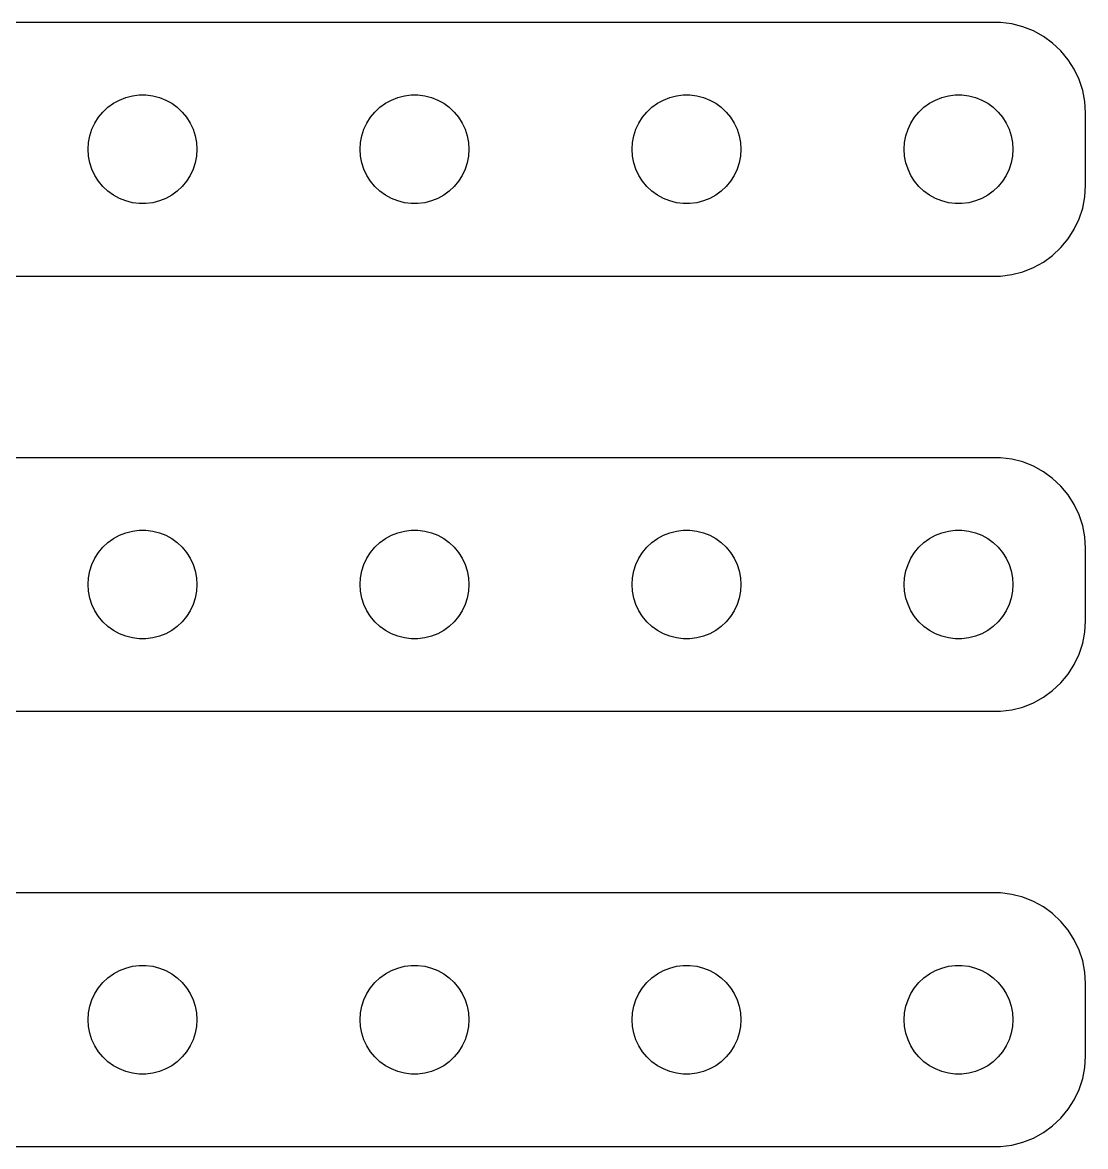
# Model space of a CAD drawing. Header units: metres. Extents: x -112 to 112, y 41 to 103.
# Drawn here: x 53.4 to 112, y 41 to 103 of the extents above; entities that cross this region are included whole.
import ezdxf

# ---------------------------------------------------------------- set-up
doc = ezdxf.new("R2010")
doc.units = ezdxf.units.M

msp = doc.modelspace()

# ---------------------------------------------------------------- linework, layer by layer
for p, q in [((107.314, 102.99), (-107.314, 102.99)), ((107.937, 102.911), (107.314, 102.99)), ((108.545, 102.755), (107.937, 102.911)), ((109.129, 102.524), (108.545, 102.755)), ((109.679, 102.222), (109.129, 102.524)), ((110.187, 101.853), (109.679, 102.222)), ((110.645, 101.423), (110.187, 101.853)), ((111.045, 100.939), (110.645, 101.423)), ((111.382, 100.409), (111.045, 100.939)), ((111.649, 99.8406), (111.382, 100.409)), ((111.843, 99.2434), (111.649, 99.8406)), ((111.961, 98.6267), (111.843, 99.2434)), ((58.3925, 98.533), (58.7227, 98.7145)), ((58.7227, 98.7145), (59.0729, 98.8532)), ((59.0729, 98.8532), (59.4379, 98.9469)), ((59.4379, 98.9469), (59.8116, 98.9941)), ((59.8116, 98.9941), (60.1884, 98.9941)), ((60.1884, 98.9941), (60.5621, 98.9469)), ((60.5621, 98.9469), (60.927, 98.8532)), ((60.927, 98.8532), (61.2773, 98.7145)), ((61.2773, 98.7145), (61.6075, 98.533)), ((73.3925, 98.533), (73.7227, 98.7145)), ((73.7227, 98.7145), (74.073, 98.8532)), ((74.073, 98.8532), (74.4379, 98.9469)), ((74.4379, 98.9469), (74.8116, 98.9941)), ((74.8116, 98.9941), (75.1884, 98.9941)), ((75.1884, 98.9941), (75.5621, 98.9469)), ((75.5621, 98.9469), (75.927, 98.8532)), ((75.927, 98.8532), (76.2773, 98.7145)), ((76.2773, 98.7145), (76.6075, 98.533)), ((88.3925, 98.533), (88.7227, 98.7145)), ((88.7227, 98.7145), (89.073, 98.8532)), ((89.073, 98.8532), (89.4379, 98.9469)), ((89.4379, 98.9469), (89.8116, 98.9941)), ((89.8116, 98.9941), (90.1884, 98.9941)), ((90.1884, 98.9941), (90.5621, 98.9469)), ((90.5621, 98.9469), (90.927, 98.8532)), ((90.927, 98.8532), (91.2773, 98.7145)), ((91.2773, 98.7145), (91.6075, 98.533)), ((103.393, 98.533), (103.723, 98.7145)), ((103.723, 98.7145), (104.073, 98.8532)), ((104.073, 98.8532), (104.438, 98.9469)), ((104.438, 98.9469), (104.812, 98.9941)), ((104.812, 98.9941), (105.188, 98.9941)), ((105.188, 98.9941), (105.562, 98.9469)), ((105.562, 98.9469), (105.927, 98.8532)), ((105.927, 98.8532), (106.277, 98.7145)), ((106.277, 98.7145), (106.607, 98.533)), ((112, 98), (111.961, 98.6267)), ((57.5729, 97.7634), (57.8131, 98.0536)), ((57.8131, 98.0536), (58.0877, 98.3115)), ((58.0877, 98.3115), (58.3925, 98.533)), ((61.6075, 98.533), (61.9123, 98.3115)), ((61.9123, 98.3115), (62.1869, 98.0536)), ((62.1869, 98.0536), (62.427, 97.7634)), ((72.573, 97.7634), (72.8131, 98.0536)), ((72.8131, 98.0536), (73.0877, 98.3115)), ((73.0877, 98.3115), (73.3925, 98.533)), ((76.6075, 98.533), (76.9123, 98.3115)), ((76.9123, 98.3115), (77.1869, 98.0536)), ((77.1869, 98.0536), (77.427, 97.7634)), ((87.573, 97.7634), (87.8131, 98.0536)), ((87.8131, 98.0536), (88.0877, 98.3115)), ((88.0877, 98.3115), (88.3925, 98.533)), ((91.6075, 98.533), (91.9123, 98.3115)), ((91.9123, 98.3115), (92.1869, 98.0536)), ((92.1869, 98.0536), (92.427, 97.7634)), ((102.573, 97.7634), (102.813, 98.0536)), ((102.813, 98.0536), (103.088, 98.3115)), ((103.088, 98.3115), (103.393, 98.533)), ((106.607, 98.533), (106.912, 98.3115)), ((106.912, 98.3115), (107.187, 98.0536)), ((107.187, 98.0536), (107.427, 97.7634)), ((112, 94), (112, 98)), ((57.2107, 97.1044), (57.3711, 97.4453)), ((57.3711, 97.4453), (57.5729, 97.7634)), ((62.427, 97.7634), (62.6289, 97.4453)), ((62.6289, 97.4453), (62.7893, 97.1044)), ((72.2107, 97.1044), (72.3711, 97.4453)), ((72.3711, 97.4453), (72.573, 97.7634)), ((77.427, 97.7634), (77.6289, 97.4453)), ((77.6289, 97.4453), (77.7893, 97.1044)), ((87.2107, 97.1044), (87.3711, 97.4453)), ((87.3711, 97.4453), (87.573, 97.7634)), ((92.427, 97.7634), (92.6289, 97.4453)), ((92.6289, 97.4453), (92.7893, 97.1044)), ((102.211, 97.1044), (102.371, 97.4453)), ((102.371, 97.4453), (102.573, 97.7634)), ((107.427, 97.7634), (107.629, 97.4453)), ((107.629, 97.4453), (107.789, 97.1044)), ((57.0237, 96.376), (57.0942, 96.7461)), ((57.0942, 96.7461), (57.2107, 97.1044)), ((62.7893, 97.1044), (62.9057, 96.7461)), ((62.9057, 96.7461), (62.9763, 96.376)), ((72.0237, 96.376), (72.0943, 96.7461)), ((72.0943, 96.7461), (72.2107, 97.1044)), ((77.7893, 97.1044), (77.9057, 96.7461)), ((77.9057, 96.7461), (77.9763, 96.376)), ((87.0237, 96.376), (87.0943, 96.7461)), ((87.0943, 96.7461), (87.2107, 97.1044)), ((92.7893, 97.1044), (92.9057, 96.7461)), ((92.9057, 96.7461), (92.9763, 96.376)), ((102.024, 96.376), (102.094, 96.7461)), ((102.094, 96.7461), (102.211, 97.1044)), ((107.789, 97.1044), (107.906, 96.7461)), ((107.906, 96.7461), (107.976, 96.376)), ((57, 96), (57.0237, 96.376)), ((62.9763, 96.376), (63, 96)), ((72, 96), (72.0237, 96.376)), ((77.9763, 96.376), (78, 96)), ((87, 96), (87.0237, 96.376)), ((92.9763, 96.376), (93, 96)), ((102, 96), (102.024, 96.376)), ((107.976, 96.376), (108, 96)), ((57.0237, 95.624), (57, 96)), ((57.0942, 95.2539), (57.0237, 95.624)), ((62.9763, 95.624), (62.9057, 95.2539)), ((63, 96), (62.9763, 95.624)), ((72.0237, 95.624), (72, 96)), ((72.0943, 95.2539), (72.0237, 95.624)), ((77.9763, 95.624), (77.9057, 95.2539)), ((78, 96), (77.9763, 95.624)), ((87.0237, 95.624), (87, 96)), ((87.0943, 95.2539), (87.0237, 95.624)), ((92.9763, 95.624), (92.9057, 95.2539)), ((93, 96), (92.9763, 95.624)), ((102.024, 95.624), (102, 96)), ((102.094, 95.2539), (102.024, 95.624)), ((107.976, 95.624), (107.906, 95.2539)), ((108, 96), (107.976, 95.624)), ((57.2107, 94.8956), (57.0942, 95.2539)), ((57.3711, 94.5547), (57.2107, 94.8956)), ((62.7893, 94.8956), (62.6289, 94.5547)), ((62.9057, 95.2539), (62.7893, 94.8956)), ((72.2107, 94.8956), (72.0943, 95.2539)), ((72.3711, 94.5547), (72.2107, 94.8956)), ((77.7893, 94.8956), (77.6289, 94.5547)), ((77.9057, 95.2539), (77.7893, 94.8956)), ((87.2107, 94.8956), (87.0943, 95.2539)), ((87.3711, 94.5547), (87.2107, 94.8956)), ((92.7893, 94.8956), (92.6289, 94.5547)), ((92.9057, 95.2539), (92.7893, 94.8956)), ((102.211, 94.8956), (102.094, 95.2539)), ((102.371, 94.5547), (102.211, 94.8956)), ((107.789, 94.8956), (107.629, 94.5547)), ((107.906, 95.2539), (107.789, 94.8956)), ((57.5729, 94.2366), (57.3711, 94.5547)), ((57.8131, 93.9464), (57.5729, 94.2366)), ((62.427, 94.2366), (62.1869, 93.9464)), ((62.6289, 94.5547), (62.427, 94.2366)), ((72.573, 94.2366), (72.3711, 94.5547)), ((72.8131, 93.9464), (72.573, 94.2366)), ((77.427, 94.2366), (77.1869, 93.9464)), ((77.6289, 94.5547), (77.427, 94.2366)), ((87.573, 94.2366), (87.3711, 94.5547)), ((87.8131, 93.9464), (87.573, 94.2366)), ((92.427, 94.2366), (92.1869, 93.9464)), ((92.6289, 94.5547), (92.427, 94.2366)), ((102.573, 94.2366), (102.371, 94.5547)), ((102.813, 93.9464), (102.573, 94.2366)), ((107.427, 94.2366), (107.187, 93.9464)), ((107.629, 94.5547), (107.427, 94.2366)), ((58.0877, 93.6885), (57.8131, 93.9464)), ((58.3925, 93.467), (58.0877, 93.6885)), ((61.9123, 93.6885), (61.6075, 93.467)), ((62.1869, 93.9464), (61.9123, 93.6885)), ((73.0877, 93.6885), (72.8131, 93.9464)), ((73.3925, 93.467), (73.0877, 93.6885)), ((76.9123, 93.6885), (76.6075, 93.467)), ((77.1869, 93.9464), (76.9123, 93.6885)), ((88.0877, 93.6885), (87.8131, 93.9464)), ((88.3925, 93.467), (88.0877, 93.6885)), ((91.9123, 93.6885), (91.6075, 93.467)), ((92.1869, 93.9464), (91.9123, 93.6885)), ((103.088, 93.6885), (102.813, 93.9464)), ((103.393, 93.467), (103.088, 93.6885)), ((106.912, 93.6885), (106.607, 93.467)), ((107.187, 93.9464), (106.912, 93.6885)), ((111.961, 93.3733), (112, 94)), ((58.7227, 93.2855), (58.3925, 93.467)), ((59.0729, 93.1468), (58.7227, 93.2855)), ((59.4379, 93.0531), (59.0729, 93.1468)), ((59.8116, 93.0059), (59.4379, 93.0531)), ((60.1884, 93.0059), (59.8116, 93.0059)), ((60.5621, 93.0531), (60.1884, 93.0059)), ((60.927, 93.1468), (60.5621, 93.0531)), ((61.2773, 93.2855), (60.927, 93.1468)), ((61.6075, 93.467), (61.2773, 93.2855)), ((73.7227, 93.2855), (73.3925, 93.467)), ((74.073, 93.1468), (73.7227, 93.2855)), ((74.4379, 93.0531), (74.073, 93.1468)), ((74.8116, 93.0059), (74.4379, 93.0531)), ((75.1884, 93.0059), (74.8116, 93.0059)), ((75.5621, 93.0531), (75.1884, 93.0059)), ((75.927, 93.1468), (75.5621, 93.0531)), ((76.2773, 93.2855), (75.927, 93.1468)), ((76.6075, 93.467), (76.2773, 93.2855)), ((88.7227, 93.2855), (88.3925, 93.467)), ((89.073, 93.1468), (88.7227, 93.2855)), ((89.4379, 93.0531), (89.073, 93.1468)), ((89.8116, 93.0059), (89.4379, 93.0531)), ((90.1884, 93.0059), (89.8116, 93.0059)), ((90.5621, 93.0531), (90.1884, 93.0059)), ((90.927, 93.1468), (90.5621, 93.0531)), ((91.2773, 93.2855), (90.927, 93.1468)), ((91.6075, 93.467), (91.2773, 93.2855)), ((103.723, 93.2855), (103.393, 93.467)), ((104.073, 93.1468), (103.723, 93.2855)), ((104.438, 93.0531), (104.073, 93.1468)), ((104.812, 93.0059), (104.438, 93.0531)), ((105.188, 93.0059), (104.812, 93.0059)), ((105.562, 93.0531), (105.188, 93.0059)), ((105.927, 93.1468), (105.562, 93.0531)), ((106.277, 93.2855), (105.927, 93.1468)), ((106.607, 93.467), (106.277, 93.2855)), ((111.843, 92.7566), (111.961, 93.3733)), ((111.649, 92.1594), (111.843, 92.7566)), ((111.382, 91.5912), (111.649, 92.1594)), ((111.045, 91.0611), (111.382, 91.5912)), ((110.187, 90.1474), (110.645, 90.5773)), ((110.645, 90.5773), (111.045, 91.0611)), ((109.679, 89.7784), (110.187, 90.1474)), ((108.545, 89.2447), (109.129, 89.4759)), ((109.129, 89.4759), (109.679, 89.7784)), ((-107.314, 89.0099), (107.314, 89.0099)), ((107.314, 89.0099), (107.937, 89.0886)), ((107.937, 89.0886), (108.545, 89.2447)), ((107.314, 78.9901), (-107.314, 78.9901)), ((107.937, 78.9114), (107.314, 78.9901)), ((108.545, 78.7553), (107.937, 78.9114)), ((109.129, 78.5241), (108.545, 78.7553)), ((109.679, 78.2216), (109.129, 78.5241)), ((110.187, 77.8526), (109.679, 78.2216)), ((110.645, 77.4227), (110.187, 77.8526)), ((111.045, 76.9389), (110.645, 77.4227)), ((111.382, 76.4088), (111.045, 76.9389)), ((111.649, 75.8406), (111.382, 76.4088)), ((111.843, 75.2434), (111.649, 75.8406)), ((111.961, 74.6267), (111.843, 75.2434)), ((58.0877, 74.3115), (58.3925, 74.533)), ((58.3925, 74.533), (58.7227, 74.7145)), ((58.7227, 74.7145), (59.0729, 74.8532)), ((59.0729, 74.8532), (59.4379, 74.9469)), ((59.4379, 74.9469), (59.8116, 74.9941)), ((59.8116, 74.9941), (60.1884, 74.9941)), ((60.1884, 74.9941), (60.5621, 74.9469)), ((60.5621, 74.9469), (60.927, 74.8532)), ((60.927, 74.8532), (61.2773, 74.7145)), ((61.2773, 74.7145), (61.6075, 74.533)), ((61.6075, 74.533), (61.9123, 74.3115)), ((73.0877, 74.3115), (73.3925, 74.533)), ((73.3925, 74.533), (73.7227, 74.7145)), ((73.7227, 74.7145), (74.073, 74.8532)), ((74.073, 74.8532), (74.4379, 74.9469)), ((74.4379, 74.9469), (74.8116, 74.9941)), ((74.8116, 74.9941), (75.1884, 74.9941)), ((75.1884, 74.9941), (75.5621, 74.9469)), ((75.5621, 74.9469), (75.927, 74.8532)), ((75.927, 74.8532), (76.2773, 74.7145)), ((76.2773, 74.7145), (76.6075, 74.533)), ((76.6075, 74.533), (76.9123, 74.3115)), ((88.0877, 74.3115), (88.3925, 74.533)), ((88.3925, 74.533), (88.7227, 74.7145)), ((88.7227, 74.7145), (89.073, 74.8532)), ((89.073, 74.8532), (89.4379, 74.9469)), ((89.4379, 74.9469), (89.8116, 74.9941)), ((89.8116, 74.9941), (90.1884, 74.9941)), ((90.1884, 74.9941), (90.5621, 74.9469)), ((90.5621, 74.9469), (90.927, 74.8532)), ((90.927, 74.8532), (91.2773, 74.7145)), ((91.2773, 74.7145), (91.6075, 74.533)), ((91.6075, 74.533), (91.9123, 74.3115)), ((103.088, 74.3115), (103.393, 74.533)), ((103.393, 74.533), (103.723, 74.7145)), ((103.723, 74.7145), (104.073, 74.8532)), ((104.073, 74.8532), (104.438, 74.9469)), ((104.438, 74.9469), (104.812, 74.9941)), ((104.812, 74.9941), (105.188, 74.9941)), ((105.188, 74.9941), (105.562, 74.9469)), ((105.562, 74.9469), (105.927, 74.8532)), ((105.927, 74.8532), (106.277, 74.7145)), ((106.277, 74.7145), (106.607, 74.533)), ((106.607, 74.533), (106.912, 74.3115)), ((112, 74), (111.961, 74.6267)), ((57.3711, 73.4453), (57.5729, 73.7634)), ((57.5729, 73.7634), (57.8131, 74.0536)), ((57.8131, 74.0536), (58.0877, 74.3115)), ((61.9123, 74.3115), (62.1869, 74.0536)), ((62.1869, 74.0536), (62.427, 73.7634)), ((62.427, 73.7634), (62.6289, 73.4453)), ((72.3711, 73.4453), (72.573, 73.7634)), ((72.573, 73.7634), (72.8131, 74.0536)), ((72.8131, 74.0536), (73.0877, 74.3115)), ((76.9123, 74.3115), (77.1869, 74.0536)), ((77.1869, 74.0536), (77.427, 73.7634)), ((77.427, 73.7634), (77.6289, 73.4453)), ((87.3711, 73.4453), (87.573, 73.7634)), ((87.573, 73.7634), (87.8131, 74.0536)), ((87.8131, 74.0536), (88.0877, 74.3115)), ((91.9123, 74.3115), (92.1869, 74.0536)), ((92.1869, 74.0536), (92.427, 73.7634)), ((92.427, 73.7634), (92.6289, 73.4453)), ((102.371, 73.4453), (102.573, 73.7634)), ((102.573, 73.7634), (102.813, 74.0536)), ((102.813, 74.0536), (103.088, 74.3115)), ((106.912, 74.3115), (107.187, 74.0536)), ((107.187, 74.0536), (107.427, 73.7634)), ((107.427, 73.7634), (107.629, 73.4453)), ((112, 70), (112, 74)), ((57.2107, 73.1044), (57.3711, 73.4453)), ((62.6289, 73.4453), (62.7893, 73.1044)), ((72.2107, 73.1044), (72.3711, 73.4453)), ((77.6289, 73.4453), (77.7893, 73.1044)), ((87.2107, 73.1044), (87.3711, 73.4453)), ((92.6289, 73.4453), (92.7893, 73.1044)), ((102.211, 73.1044), (102.371, 73.4453)), ((107.629, 73.4453), (107.789, 73.1044)), ((57.0237, 72.376), (57.0942, 72.7461)), ((57.0942, 72.7461), (57.2107, 73.1044)), ((62.7893, 73.1044), (62.9057, 72.7461)), ((62.9057, 72.7461), (62.9763, 72.376)), ((72.0237, 72.376), (72.0943, 72.7461)), ((72.0943, 72.7461), (72.2107, 73.1044)), ((77.7893, 73.1044), (77.9057, 72.7461)), ((77.9057, 72.7461), (77.9763, 72.376)), ((87.0237, 72.376), (87.0943, 72.7461)), ((87.0943, 72.7461), (87.2107, 73.1044)), ((92.7893, 73.1044), (92.9057, 72.7461)), ((92.9057, 72.7461), (92.9763, 72.376)), ((102.024, 72.376), (102.094, 72.7461)), ((102.094, 72.7461), (102.211, 73.1044)), ((107.789, 73.1044), (107.906, 72.7461)), ((107.906, 72.7461), (107.976, 72.376)), ((57, 72), (57.0237, 72.376)), ((57.0237, 71.624), (57, 72)), ((62.9763, 72.376), (63, 72)), ((63, 72), (62.9763, 71.624)), ((72, 72), (72.0237, 72.376)), ((72.0237, 71.624), (72, 72)), ((77.9763, 72.376), (78, 72)), ((78, 72), (77.9763, 71.624)), ((87, 72), (87.0237, 72.376)), ((87.0237, 71.624), (87, 72)), ((92.9763, 72.376), (93, 72)), ((93, 72), (92.9763, 71.624)), ((102, 72), (102.024, 72.376)), ((102.024, 71.624), (102, 72)), ((107.976, 72.376), (108, 72)), ((108, 72), (107.976, 71.624)), ((57.0942, 71.2539), (57.0237, 71.624)), ((62.9763, 71.624), (62.9057, 71.2539)), ((72.0943, 71.2539), (72.0237, 71.624)), ((77.9763, 71.624), (77.9057, 71.2539)), ((87.0943, 71.2539), (87.0237, 71.624)), ((92.9763, 71.624), (92.9057, 71.2539)), ((102.094, 71.2539), (102.024, 71.624)), ((107.976, 71.624), (107.906, 71.2539)), ((57.2107, 70.8956), (57.0942, 71.2539)), ((57.3711, 70.5547), (57.2107, 70.8956)), ((62.7893, 70.8956), (62.6289, 70.5547)), ((62.9057, 71.2539), (62.7893, 70.8956)), ((72.2107, 70.8956), (72.0943, 71.2539)), ((72.3711, 70.5547), (72.2107, 70.8956)), ((77.7893, 70.8956), (77.6289, 70.5547)), ((77.9057, 71.2539), (77.7893, 70.8956)), ((87.2107, 70.8956), (87.0943, 71.2539)), ((87.3711, 70.5547), (87.2107, 70.8956)), ((92.7893, 70.8956), (92.6289, 70.5547)), ((92.9057, 71.2539), (92.7893, 70.8956)), ((102.211, 70.8956), (102.094, 71.2539)), ((102.371, 70.5547), (102.211, 70.8956)), ((107.789, 70.8956), (107.629, 70.5547)), ((107.906, 71.2539), (107.789, 70.8956)), ((57.5729, 70.2366), (57.3711, 70.5547)), ((57.8131, 69.9464), (57.5729, 70.2366)), ((62.427, 70.2366), (62.1869, 69.9464)), ((62.6289, 70.5547), (62.427, 70.2366)), ((72.573, 70.2366), (72.3711, 70.5547)), ((72.8131, 69.9464), (72.573, 70.2366)), ((77.427, 70.2366), (77.1869, 69.9464)), ((77.6289, 70.5547), (77.427, 70.2366)), ((87.573, 70.2366), (87.3711, 70.5547)), ((87.8131, 69.9464), (87.573, 70.2366)), ((92.427, 70.2366), (92.1869, 69.9464)), ((92.6289, 70.5547), (92.427, 70.2366)), ((102.573, 70.2366), (102.371, 70.5547)), ((102.813, 69.9464), (102.573, 70.2366)), ((107.427, 70.2366), (107.187, 69.9464)), ((107.629, 70.5547), (107.427, 70.2366)), ((58.0877, 69.6885), (57.8131, 69.9464)), ((58.3925, 69.467), (58.0877, 69.6885)), ((58.7227, 69.2855), (58.3925, 69.467)), ((61.6075, 69.467), (61.2773, 69.2855)), ((61.9123, 69.6885), (61.6075, 69.467)), ((62.1869, 69.9464), (61.9123, 69.6885)), ((73.0877, 69.6885), (72.8131, 69.9464)), ((73.3925, 69.467), (73.0877, 69.6885)), ((73.7227, 69.2855), (73.3925, 69.467)), ((76.6075, 69.467), (76.2773, 69.2855)), ((76.9123, 69.6885), (76.6075, 69.467)), ((77.1869, 69.9464), (76.9123, 69.6885)), ((88.0877, 69.6885), (87.8131, 69.9464)), ((88.3925, 69.467), (88.0877, 69.6885)), ((88.7227, 69.2855), (88.3925, 69.467)), ((91.6075, 69.467), (91.2773, 69.2855)), ((91.9123, 69.6885), (91.6075, 69.467)), ((92.1869, 69.9464), (91.9123, 69.6885)), ((103.088, 69.6885), (102.813, 69.9464)), ((103.393, 69.467), (103.088, 69.6885)), ((103.723, 69.2855), (103.393, 69.467)), ((106.607, 69.467), (106.277, 69.2855)), ((106.912, 69.6885), (106.607, 69.467)), ((107.187, 69.9464), (106.912, 69.6885)), ((111.961, 69.3733), (112, 70)), ((59.0729, 69.1468), (58.7227, 69.2855)), ((59.4379, 69.0531), (59.0729, 69.1468)), ((59.8116, 69.0059), (59.4379, 69.0531)), ((60.1884, 69.0059), (59.8116, 69.0059)), ((60.5621, 69.0531), (60.1884, 69.0059)), ((60.927, 69.1468), (60.5621, 69.0531)), ((61.2773, 69.2855), (60.927, 69.1468)), ((74.073, 69.1468), (73.7227, 69.2855)), ((74.4379, 69.0531), (74.073, 69.1468)), ((74.8116, 69.0059), (74.4379, 69.0531)), ((75.1884, 69.0059), (74.8116, 69.0059)), ((75.5621, 69.0531), (75.1884, 69.0059)), ((75.927, 69.1468), (75.5621, 69.0531)), ((76.2773, 69.2855), (75.927, 69.1468)), ((89.073, 69.1468), (88.7227, 69.2855)), ((89.4379, 69.0531), (89.073, 69.1468)), ((89.8116, 69.0059), (89.4379, 69.0531)), ((90.1884, 69.0059), (89.8116, 69.0059)), ((90.5621, 69.0531), (90.1884, 69.0059)), ((90.927, 69.1468), (90.5621, 69.0531)), ((91.2773, 69.2855), (90.927, 69.1468)), ((104.073, 69.1468), (103.723, 69.2855)), ((104.438, 69.0531), (104.073, 69.1468)), ((104.812, 69.0059), (104.438, 69.0531)), ((105.188, 69.0059), (104.812, 69.0059)), ((105.562, 69.0531), (105.188, 69.0059)), ((105.927, 69.1468), (105.562, 69.0531)), ((106.277, 69.2855), (105.927, 69.1468)), ((111.843, 68.7566), (111.961, 69.3733)), ((111.649, 68.1594), (111.843, 68.7566)), ((111.045, 67.0611), (111.382, 67.5912)), ((111.382, 67.5912), (111.649, 68.1594)), ((110.645, 66.5773), (111.045, 67.0611)), ((110.187, 66.1474), (110.645, 66.5773)), ((109.129, 65.4759), (109.679, 65.7784)), ((109.679, 65.7784), (110.187, 66.1474)), ((107.314, 65.0099), (107.937, 65.0886)), ((107.937, 65.0886), (108.545, 65.2447)), ((108.545, 65.2447), (109.129, 65.4759)), ((-107.314, 65.0099), (107.314, 65.0099)), ((107.314, 54.9901), (-107.314, 54.9901)), ((107.937, 54.9114), (107.314, 54.9901)), ((108.545, 54.7553), (107.937, 54.9114)), ((109.129, 54.5241), (108.545, 54.7553)), ((109.679, 54.2216), (109.129, 54.5241)), ((110.187, 53.8526), (109.679, 54.2216)), ((110.645, 53.4227), (110.187, 53.8526)), ((111.045, 52.9389), (110.645, 53.4227)), ((111.382, 52.4088), (111.045, 52.9389)), ((111.649, 51.8406), (111.382, 52.4088)), ((111.843, 51.2434), (111.649, 51.8406)), ((58.7227, 50.7145), (59.0729, 50.8532)), ((59.0729, 50.8532), (59.4379, 50.9469)), ((59.4379, 50.9469), (59.8116, 50.9941)), ((59.8116, 50.9941), (60.1884, 50.9941)), ((60.1884, 50.9941), (60.5621, 50.9469)), ((60.5621, 50.9469), (60.927, 50.8532)), ((60.927, 50.8532), (61.2773, 50.7145)), ((73.7227, 50.7145), (74.073, 50.8532)), ((74.073, 50.8532), (74.4379, 50.9469)), ((74.4379, 50.9469), (74.8116, 50.9941)), ((74.8116, 50.9941), (75.1884, 50.9941)), ((75.1884, 50.9941), (75.5621, 50.9469)), ((75.5621, 50.9469), (75.927, 50.8532)), ((75.927, 50.8532), (76.2773, 50.7145)), ((88.7227, 50.7145), (89.073, 50.8532)), ((89.073, 50.8532), (89.4379, 50.9469)), ((89.4379, 50.9469), (89.8116, 50.9941)), ((89.8116, 50.9941), (90.1884, 50.9941)), ((90.1884, 50.9941), (90.5621, 50.9469)), ((90.5621, 50.9469), (90.927, 50.8532)), ((90.927, 50.8532), (91.2773, 50.7145)), ((103.723, 50.7145), (104.073, 50.8532)), ((104.073, 50.8532), (104.438, 50.9469)), ((104.438, 50.9469), (104.812, 50.9941)), ((104.812, 50.9941), (105.188, 50.9941)), ((105.188, 50.9941), (105.562, 50.9469)), ((105.562, 50.9469), (105.927, 50.8532)), ((105.927, 50.8532), (106.277, 50.7145)), ((111.961, 50.6267), (111.843, 51.2434)), ((57.8131, 50.0536), (58.0877, 50.3115)), ((58.0877, 50.3115), (58.3925, 50.533)), ((58.3925, 50.533), (58.7227, 50.7145)), ((61.2773, 50.7145), (61.6075, 50.533)), ((61.6075, 50.533), (61.9123, 50.3115)), ((61.9123, 50.3115), (62.1869, 50.0536)), ((72.8131, 50.0536), (73.0877, 50.3115)), ((73.0877, 50.3115), (73.3925, 50.533)), ((73.3925, 50.533), (73.7227, 50.7145)), ((76.2773, 50.7145), (76.6075, 50.533)), ((76.6075, 50.533), (76.9123, 50.3115)), ((76.9123, 50.3115), (77.1869, 50.0536)), ((87.8131, 50.0536), (88.0877, 50.3115)), ((88.0877, 50.3115), (88.3925, 50.533)), ((88.3925, 50.533), (88.7227, 50.7145)), ((91.2773, 50.7145), (91.6075, 50.533)), ((91.6075, 50.533), (91.9123, 50.3115)), ((91.9123, 50.3115), (92.1869, 50.0536)), ((102.813, 50.0536), (103.088, 50.3115)), ((103.088, 50.3115), (103.393, 50.533)), ((103.393, 50.533), (103.723, 50.7145)), ((106.277, 50.7145), (106.607, 50.533)), ((106.607, 50.533), (106.912, 50.3115)), ((106.912, 50.3115), (107.187, 50.0536)), ((112, 50), (111.961, 50.6267)), ((57.3711, 49.4453), (57.5729, 49.7634)), ((57.5729, 49.7634), (57.8131, 50.0536)), ((62.1869, 50.0536), (62.427, 49.7634)), ((62.427, 49.7634), (62.6289, 49.4453)), ((72.3711, 49.4453), (72.573, 49.7634)), ((72.573, 49.7634), (72.8131, 50.0536)), ((77.1869, 50.0536), (77.427, 49.7634)), ((77.427, 49.7634), (77.6289, 49.4453)), ((87.3711, 49.4453), (87.573, 49.7634)), ((87.573, 49.7634), (87.8131, 50.0536)), ((92.1869, 50.0536), (92.427, 49.7634)), ((92.427, 49.7634), (92.6289, 49.4453)), ((102.371, 49.4453), (102.573, 49.7634)), ((102.573, 49.7634), (102.813, 50.0536)), ((107.187, 50.0536), (107.427, 49.7634)), ((107.427, 49.7634), (107.629, 49.4453)), ((112, 46), (112, 50)), ((57.0942, 48.7461), (57.2107, 49.1044)), ((57.2107, 49.1044), (57.3711, 49.4453)), ((62.6289, 49.4453), (62.7893, 49.1044)), ((62.7893, 49.1044), (62.9057, 48.7461)), ((72.0943, 48.7461), (72.2107, 49.1044)), ((72.2107, 49.1044), (72.3711, 49.4453)), ((77.6289, 49.4453), (77.7893, 49.1044)), ((77.7893, 49.1044), (77.9057, 48.7461)), ((87.0943, 48.7461), (87.2107, 49.1044)), ((87.2107, 49.1044), (87.3711, 49.4453)), ((92.6289, 49.4453), (92.7893, 49.1044)), ((92.7893, 49.1044), (92.9057, 48.7461)), ((102.094, 48.7461), (102.211, 49.1044)), ((102.211, 49.1044), (102.371, 49.4453)), ((107.629, 49.4453), (107.789, 49.1044)), ((107.789, 49.1044), (107.906, 48.7461)), ((57, 48), (57.0237, 48.376)), ((57.0237, 48.376), (57.0942, 48.7461)), ((62.9057, 48.7461), (62.9763, 48.376)), ((62.9763, 48.376), (63, 48)), ((72, 48), (72.0237, 48.376)), ((72.0237, 48.376), (72.0943, 48.7461)), ((77.9057, 48.7461), (77.9763, 48.376)), ((77.9763, 48.376), (78, 48)), ((87, 48), (87.0237, 48.376)), ((87.0237, 48.376), (87.0943, 48.7461)), ((92.9057, 48.7461), (92.9763, 48.376)), ((92.9763, 48.376), (93, 48)), ((102, 48), (102.024, 48.376)), ((102.024, 48.376), (102.094, 48.7461)), ((107.906, 48.7461), (107.976, 48.376)), ((107.976, 48.376), (108, 48)), ((57.0237, 47.624), (57, 48)), ((63, 48), (62.9763, 47.624)), ((72.0237, 47.624), (72, 48)), ((78, 48), (77.9763, 47.624)), ((87.0237, 47.624), (87, 48)), ((93, 48), (92.9763, 47.624)), ((102.024, 47.624), (102, 48)), ((108, 48), (107.976, 47.624)), ((57.0942, 47.2539), (57.0237, 47.624)), ((57.2107, 46.8956), (57.0942, 47.2539)), ((62.9057, 47.2539), (62.7893, 46.8956)), ((62.9763, 47.624), (62.9057, 47.2539)), ((72.0943, 47.2539), (72.0237, 47.624)), ((72.2107, 46.8956), (72.0943, 47.2539)), ((77.9057, 47.2539), (77.7893, 46.8956)), ((77.9763, 47.624), (77.9057, 47.2539)), ((87.0943, 47.2539), (87.0237, 47.624)), ((87.2107, 46.8956), (87.0943, 47.2539)), ((92.9057, 47.2539), (92.7893, 46.8956)), ((92.9763, 47.624), (92.9057, 47.2539)), ((102.094, 47.2539), (102.024, 47.624)), ((102.211, 46.8956), (102.094, 47.2539)), ((107.906, 47.2539), (107.789, 46.8956)), ((107.976, 47.624), (107.906, 47.2539)), ((57.3711, 46.5547), (57.2107, 46.8956)), ((57.5729, 46.2366), (57.3711, 46.5547)), ((62.6289, 46.5547), (62.427, 46.2366)), ((62.7893, 46.8956), (62.6289, 46.5547)), ((72.3711, 46.5547), (72.2107, 46.8956)), ((72.573, 46.2366), (72.3711, 46.5547)), ((77.6289, 46.5547), (77.427, 46.2366)), ((77.7893, 46.8956), (77.6289, 46.5547)), ((87.3711, 46.5547), (87.2107, 46.8956)), ((87.573, 46.2366), (87.3711, 46.5547)), ((92.6289, 46.5547), (92.427, 46.2366)), ((92.7893, 46.8956), (92.6289, 46.5547)), ((102.371, 46.5547), (102.211, 46.8956)), ((102.573, 46.2366), (102.371, 46.5547)), ((107.629, 46.5547), (107.427, 46.2366)), ((107.789, 46.8956), (107.629, 46.5547)), ((57.8131, 45.9464), (57.5729, 46.2366)), ((58.0877, 45.6885), (57.8131, 45.9464)), ((62.1869, 45.9464), (61.9123, 45.6885)), ((62.427, 46.2366), (62.1869, 45.9464)), ((72.8131, 45.9464), (72.573, 46.2366)), ((73.0877, 45.6885), (72.8131, 45.9464)), ((77.1869, 45.9464), (76.9123, 45.6885)), ((77.427, 46.2366), (77.1869, 45.9464)), ((87.8131, 45.9464), (87.573, 46.2366)), ((88.0877, 45.6885), (87.8131, 45.9464)), ((92.1869, 45.9464), (91.9123, 45.6885)), ((92.427, 46.2366), (92.1869, 45.9464)), ((102.813, 45.9464), (102.573, 46.2366)), ((103.088, 45.6885), (102.813, 45.9464)), ((107.187, 45.9464), (106.912, 45.6885)), ((107.427, 46.2366), (107.187, 45.9464)), ((111.961, 45.3733), (112, 46)), ((58.3925, 45.467), (58.0877, 45.6885)), ((58.7227, 45.2855), (58.3925, 45.467)), ((59.0729, 45.1468), (58.7227, 45.2855)), ((61.2773, 45.2855), (60.927, 45.1468)), ((61.6075, 45.467), (61.2773, 45.2855)), ((61.9123, 45.6885), (61.6075, 45.467)), ((73.3925, 45.467), (73.0877, 45.6885)), ((73.7227, 45.2855), (73.3925, 45.467)), ((74.073, 45.1468), (73.7227, 45.2855)), ((76.2773, 45.2855), (75.927, 45.1468)), ((76.6075, 45.467), (76.2773, 45.2855)), ((76.9123, 45.6885), (76.6075, 45.467)), ((88.3925, 45.467), (88.0877, 45.6885)), ((88.7227, 45.2855), (88.3925, 45.467)), ((89.073, 45.1468), (88.7227, 45.2855)), ((91.2773, 45.2855), (90.927, 45.1468)), ((91.6075, 45.467), (91.2773, 45.2855)), ((91.9123, 45.6885), (91.6075, 45.467)), ((103.393, 45.467), (103.088, 45.6885)), ((103.723, 45.2855), (103.393, 45.467)), ((104.073, 45.1468), (103.723, 45.2855)), ((106.277, 45.2855), (105.927, 45.1468)), ((106.607, 45.467), (106.277, 45.2855)), ((106.912, 45.6885), (106.607, 45.467)), ((111.843, 44.7566), (111.961, 45.3733)), ((59.4379, 45.0531), (59.0729, 45.1468)), ((59.8116, 45.0059), (59.4379, 45.0531)), ((60.1884, 45.0059), (59.8116, 45.0059)), ((60.5621, 45.0531), (60.1884, 45.0059)), ((60.927, 45.1468), (60.5621, 45.0531)), ((74.4379, 45.0531), (74.073, 45.1468)), ((74.8116, 45.0059), (74.4379, 45.0531)), ((75.1884, 45.0059), (74.8116, 45.0059)), ((75.5621, 45.0531), (75.1884, 45.0059)), ((75.927, 45.1468), (75.5621, 45.0531)), ((89.4379, 45.0531), (89.073, 45.1468)), ((89.8116, 45.0059), (89.4379, 45.0531)), ((90.1884, 45.0059), (89.8116, 45.0059)), ((90.5621, 45.0531), (90.1884, 45.0059)), ((90.927, 45.1468), (90.5621, 45.0531)), ((104.438, 45.0531), (104.073, 45.1468)), ((104.812, 45.0059), (104.438, 45.0531)), ((105.188, 45.0059), (104.812, 45.0059)), ((105.562, 45.0531), (105.188, 45.0059)), ((105.927, 45.1468), (105.562, 45.0531)), ((111.649, 44.1594), (111.843, 44.7566)), ((111.382, 43.5912), (111.649, 44.1594)), ((111.045, 43.0611), (111.382, 43.5912)), ((110.645, 42.5773), (111.045, 43.0611)), ((109.679, 41.7784), (110.187, 42.1474)), ((110.187, 42.1474), (110.645, 42.5773)), ((109.129, 41.4759), (109.679, 41.7784)), ((-107.314, 41.0099), (107.314, 41.0099)), ((107.314, 41.0099), (107.937, 41.0886)), ((107.937, 41.0886), (108.545, 41.2447)), ((108.545, 41.2447), (109.129, 41.4759))]:
    msp.add_line(p, q)

doc.saveas('drawing.dxf')
